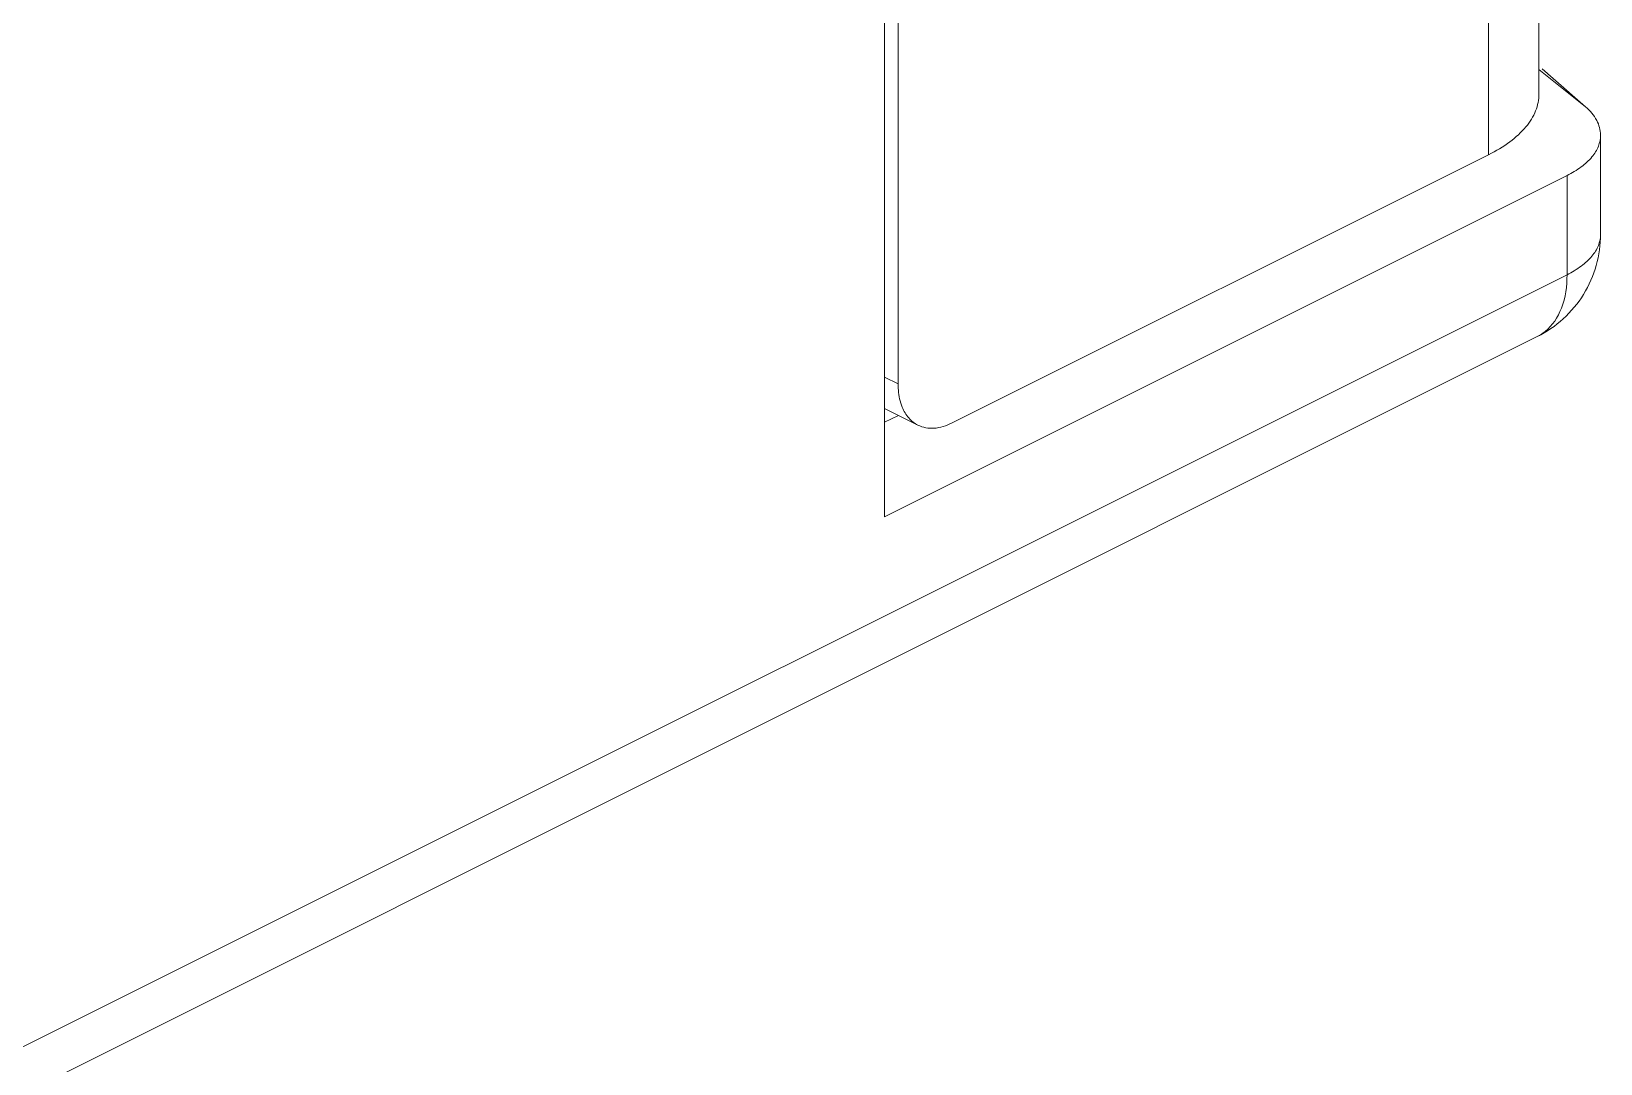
# Model space of a CAD drawing. Header units: millimetres. Extents: x 1177 to 4147, y 93 to 2194.
# Drawn here: x 3546.08 to 3574.86, y 754.6 to 773.53 of the extents above; entities that cross this region are included whole.
import ezdxf

# ---------------------------------------------------------------- set-up
doc = ezdxf.new("R2010")
doc.units = ezdxf.units.MM
doc.header["$LTSCALE"] = 0.1
doc.layers.get('0').update_dxf_attribs({"lineweight": 13})

# ---------------------------------------------------------------- blocks, each defined once
blk = doc.blocks.new('01')
for p, q in [((4016.888, 674.771), (4016.888, 1166.673)), ((4017.241, 678.253), (4017.241, 1164.959)), ((4034.032, 685.848), (4034.032, 692.085)), ((4032.714, 684.257), (4032.714, 690.494)), ((4034.032, 686.486), (4035.256, 685.512)), ((4034.119, 686.511), (4034.408, 686.258)), ((4034.408, 686.258), (4035.256, 685.512)), ((4035.647, 684.772), (4035.647, 682.173)), ((4032.714, 684.257), (4018.656, 677.228)), ((4034.769, 683.711), (4016.888, 674.771)), ((4034.769, 683.711), (4034.769, 681.113)), ((4034.769, 681.113), (3752.43, 539.944)), ((4033.989, 679.49), (3751.65, 538.321)), ((4017.241, 678.253), (4016.888, 678.429)), ((4017.761, 677.171), (4016.888, 677.607)), ((4017.25, 677.426), (4016.888, 677.245))]:
    blk.add_line(p, q)
blk.add_arc((4033.478, 680.511), 1.141, 296.5946, 308.9924)
for points, knots in [([(4032.714, 684.257), (4032.909, 684.354), (4033.262, 684.564), (4033.691, 684.951), (4033.966, 685.383), (4034.032, 685.699), (4034.032, 685.848)], [0, 0, 0, 0, 0.302264, 0.565588, 0.793517, 1, 1, 1, 1]), ([(4035.647, 684.772), (4035.647, 684.904), (4035.564, 685.191), (4035.371, 685.41), (4035.256, 685.512)], [0, 0, 0, 0, 0.46273, 1, 1, 1, 1]), ([(4034.769, 683.711), (4034.898, 683.776), (4035.133, 683.916), (4035.42, 684.174), (4035.604, 684.461), (4035.647, 684.672), (4035.647, 684.772)], [0, 0, 0, 0, 0.301576, 0.565308, 0.793495, 1, 1, 1, 1]), ([(4033.989, 679.49), (4034.478, 679.735), (4035.336, 680.512), (4035.647, 681.627), (4035.647, 682.173)], [0, 0, 0, 0, 0.500011, 1, 1, 1, 1]), ([(4035.647, 682.173), (4035.647, 682.074), (4035.604, 681.863), (4035.42, 681.575), (4035.133, 681.318), (4034.898, 681.178), (4034.769, 681.113)], [0, 0, 0, 0, 0.206566, 0.43474, 0.698421, 1, 1, 1, 1]), ([(4034.769, 681.113), (4034.769, 680.815), (4034.698, 680.263), (4034.388, 679.779), (4034.196, 679.624)], [0, 0, 0, 0, 0.54601, 1, 1, 1, 1]), ([(4017.241, 678.253), (4017.241, 678.197), (4017.25, 677.991), (4017.292, 677.784), (4017.349, 677.644)], [0, 0, 0, 0, 0.267239, 1, 1, 1, 1]), ([(4017.349, 677.644), (4017.391, 677.541), (4017.499, 677.353), (4017.67, 677.216), (4017.761, 677.171)], [0, 0, 0, 0, 0.521755, 1, 1, 1, 1]), ([(4017.761, 677.171), (4017.889, 677.107), (4018.208, 677.054), (4018.508, 677.154), (4018.656, 677.228)], [0, 0, 0, 0, 0.463901, 1, 1, 1, 1])]:
    blk.add_open_spline(points, degree=3, knots=knots)

msp = doc.modelspace()

# ---------------------------------------------------------------- block references
at = {"xscale": 0.7, "yscale": 0.7, "zscale": 0.7}
msp.add_blockref('01', (749.903, 292.29), dxfattribs=at)

doc.saveas('drawing.dxf')
